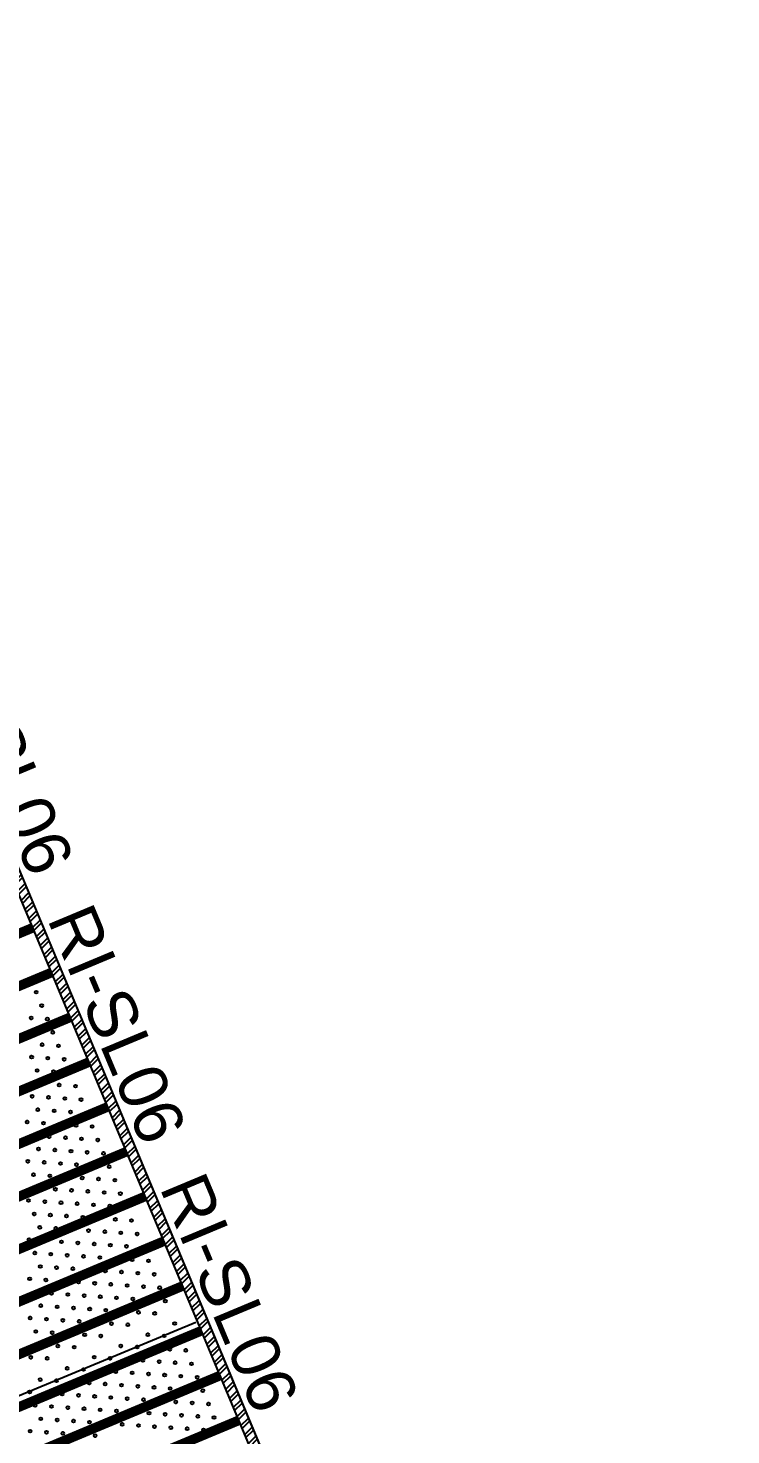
# Model space of a CAD drawing. Header units: millimetres. Extents: x 768159 to 833032, y -1374957 to -1225629.
# Drawn here: x 831479 to 832926, y -1268620 to -1265722 of the extents above; entities that cross this region are included whole.
import ezdxf
from ezdxf.enums import TextEntityAlignment as Align

# ---------------------------------------------------------------- set-up
doc = ezdxf.new("R2010")
doc.units = ezdxf.units.MM
doc.header["$LTSCALE"] = 10
doc.header["$MEASUREMENT"] = 0
doc.linetypes.add('CENTER', pattern=[50.8, 31.75, -6.35, 6.35, -6.35])
for name, color, linetype in [('I—平顶—分格线', 8, 'Continuous'), ('I—平顶—灯具', 62, 'Continuous'), ('I—平顶—造型', 122, 'Continuous')]:
    doc.layers.add(name, color=color, linetype=linetype)
doc.styles.add('ARIAL', font='arial.ttf')

# ---------------------------------------------------------------- blocks, each defined once
blk = doc.blocks.new('30-2')
at = {"layer": 'I—平顶—分格线'}
for centre in [(-1385, -64.7), (-1355, -64.7), (-1325, -64.7), (-1295, -64.7), (-1265, -64.7), (-1235, -64.7), (-1205, -64.7), (-1175, -64.7), (-1145, -64.7), (-755, -64.7), (-725, -64.7), (-695, -64.7), (-665, -64.7), (-635, -64.7), (-605, -64.7), (-575, -64.7), (-545, -64.7), (-515, -64.7), (-485, -64.7), (-455, -64.7), (-425, -64.7), (-395, -64.7), (-365, -64.7), (-335, -64.7), (-305, -64.7), (-275, -64.7), (-245, -64.7), (-215, -64.7), (-185, -64.7), (-155, -64.7), (-125, -64.7), (-95, -64.7), (-65, -64.7), (-35, -64.7), (-1370, -94.7), (-1340, -94.7), (-1310, -94.7), (-1280, -94.7), (-1250, -94.7), (-1220, -94.7), (-1190, -94.7), (-1160, -94.7), (-680, -94.7), (-650, -94.7), (-620, -94.7), (-590, -94.7), (-560, -94.7), (-530, -94.7), (-500, -94.7), (-470, -94.7), (-440, -94.7), (-410, -94.7), (-380, -94.7), (-350, -94.7), (-320, -94.7), (-290, -94.7), (-260, -94.7), (-230, -94.7), (-200, -94.7), (-170, -94.7), (-140, -94.7), (-110, -94.7), (-80, -94.7), (-50, -94.7), (-20, -94.7), (-1385, -124.7), (-1355, -124.7), (-1325, -124.7), (-1295, -124.7), (-1265, -124.7), (-1235, -124.7), (-1205, -124.7), (-1175, -124.7), (-605, -124.7), (-575, -124.7), (-545, -124.7), (-515, -124.7), (-485, -124.7), (-455, -124.7), (-425, -124.7), (-395, -124.7), (-365, -124.7), (-335, -124.7), (-305, -124.7), (-275, -124.7), (-245, -124.7), (-215, -124.7), (-185, -124.7), (-155, -124.7), (-125, -124.7), (-95, -124.7), (-65, -124.7), (-35, -124.7), (-1370, -154.7), (-1340, -154.7), (-1310, -154.7), (-1280, -154.7), (-1250, -154.7), (-1220, -154.7), (-1190, -154.7), (-530, -154.7), (-500, -154.7), (-470, -154.7), (-440, -154.7), (-410, -154.7), (-380, -154.7), (-350, -154.7), (-320, -154.7), (-290, -154.7), (-260, -154.7), (-230, -154.7), (-200, -154.7), (-170, -154.7), (-140, -154.7), (-110, -154.7), (-80, -154.7), (-50, -154.7), (-20, -154.7), (-1385, -184.7), (-1355, -184.7), (-1325, -184.7), (-1295, -184.7), (-1265, -184.7), (-1235, -184.7), (-1205, -184.7), (-485, -184.7), (-455, -184.7), (-425, -184.7), (-395, -184.7), (-365, -184.7), (-335, -184.7), (-305, -184.7), (-275, -184.7), (-245, -184.7), (-215, -184.7), (-185, -184.7), (-155, -184.7), (-125, -184.7), (-95, -184.7), (-65, -184.7), (-35, -184.7), (-1370, -214.7), (-1340, -214.7), (-1310, -214.7), (-1280, -214.7), (-1250, -214.7), (-1220, -214.7), (-410, -214.7), (-380, -214.7), (-350, -214.7), (-320, -214.7), (-290, -214.7), (-260, -214.7), (-230, -214.7), (-200, -214.7), (-170, -214.7), (-140, -214.7), (-110, -214.7), (-80, -214.7), (-50, -214.7), (-20, -214.7), (-1385, -244.7), (-1355, -244.7), (-1325, -244.7), (-1295, -244.7), (-1265, -244.7), (-1235, -244.7), (-335, -244.7), (-305, -244.7), (-275, -244.7), (-245, -244.7), (-215, -244.7), (-185, -244.7), (-155, -244.7), (-125, -244.7), (-95, -244.7), (-65, -244.7), (-35, -244.7), (-1370, -274.7), (-1340, -274.7), (-1310, -274.7), (-1280, -274.7), (-1250, -274.7), (-260, -274.7), (-230, -274.7), (-200, -274.7), (-170, -274.7), (-140, -274.7), (-110, -274.7), (-80, -274.7), (-50, -274.7), (-20, -274.7), (-1385, -304.7), (-1355, -304.7), (-1325, -304.7), (-1295, -304.7), (-1265, -304.7), (-1235, -304.7), (-185, -304.7), (-155, -304.7), (-125, -304.7), (-95, -304.7), (-65, -304.7), (-35, -304.7), (-1370, -334.7), (-1340, -334.7), (-1310, -334.7), (-1280, -334.7), (-1250, -334.7), (-110, -334.7), (-80, -334.7), (-50, -334.7), (-20, -334.7), (-1385, -364.7), (-1355, -364.7), (-1325, -364.7), (-1295, -364.7), (-1265, -364.7), (-35, -364.7), (-1370, -394.7), (-1340, -394.7), (-1310, -394.7), (-1280, -394.7), (-1295, -424.7)]:
    blk.add_circle(centre, 3, dxfattribs=at)
blk = doc.blocks.new('P1-T2')
at = {"layer": 'I—平顶—分格线'}
h = blk.add_hatch(dxfattribs=at)
h.set_pattern_fill('ANSI32', color=256, scale=50, angle=247)
h.paths.add_polyline_path([(-5690.8, 0), (-10.8, 0), (-10.8, -20), (-5690.8, -20)])
blk.add_lwpolyline([(-2809.9, -23.6), (-2863, -22432.8)], dxfattribs=at)
at = {"layer": 'I—平顶—灯具', "linetype": 'CENTER', "ltscale": 0.01, "const_width": 20}
for points in [[(-3690, 0), (-3690, 0)], [(-3590, 0), (-3590, 0)], [(-3490, 0), (-3490, 0)], [(-3390, 0), (-3390, 0)], [(-3290, 0), (-3290, 0)], [(-3190, 0), (-3190, 0)], [(-3090, 0), (-3090, 0)], [(-2990, 0), (-2990, 0)], [(-2890, 0), (-2890, 0)], [(-2790, 0), (-2790, 0)], [(-2690, 0), (-2690, 0)], [(-2590, 0), (-2590, 0)], [(-3690, -20), (-3690, -22429.3)], [(-3590, -20), (-3590, -22429.3)], [(-3490, -20), (-3490, -22429.3)], [(-3390, -20), (-3390, -22429.3)], [(-3290, -20), (-3290, -22429.3)], [(-3190, -20), (-3190, -22429.3)], [(-3090, -20), (-3090, -22429.3)], [(-2990, -20), (-2990, -22429.3)], [(-2890, -20), (-2890, -22429.3)], [(-2790, -20), (-2790, -22429.3)], [(-2690, -20), (-2690, -22429.3)], [(-2590, -20), (-2590, -22429.3)]]:
    blk.add_lwpolyline(points, dxfattribs=at)
at = {"layer": 'I—平顶—造型'}
blk.add_lwpolyline([(-5690.8, 0), (-10.8, 0), (-10.8, -20), (-5690.8, -20)], close=True, dxfattribs=at)
blk.add_lwpolyline([(-5690.8, -22449.3), (-5690.8, -22449.3), (-5690.8, 0), (-10.8, 0), (-10.8, -2097.6)], dxfattribs=at)
at = {"layer": 'I—平顶—分格线'}
for p in [(-2840, 0), (-1440, 0)]:
    blk.add_blockref('30-2', p, dxfattribs=at)
at = {"layer": 'I—平顶—灯具', "linetype": 'CENTER', "ltscale": 0.01, "style": 'ARIAL'}
for p in [(-4040, 64.1), (-3440, 64.1), (-2840, 64.1)]:
    blk.add_text('RI-SL06', height=100, rotation=0.0233, dxfattribs=at).set_placement(p, align=Align.MIDDLE_CENTER)

msp = doc.modelspace()

# ---------------------------------------------------------------- block references
at = {"rotation": 292.6891305224073}
msp.add_blockref('P1-T2', (832929.7, -1270972.1, 0), dxfattribs=at)

doc.saveas('drawing.dxf')
